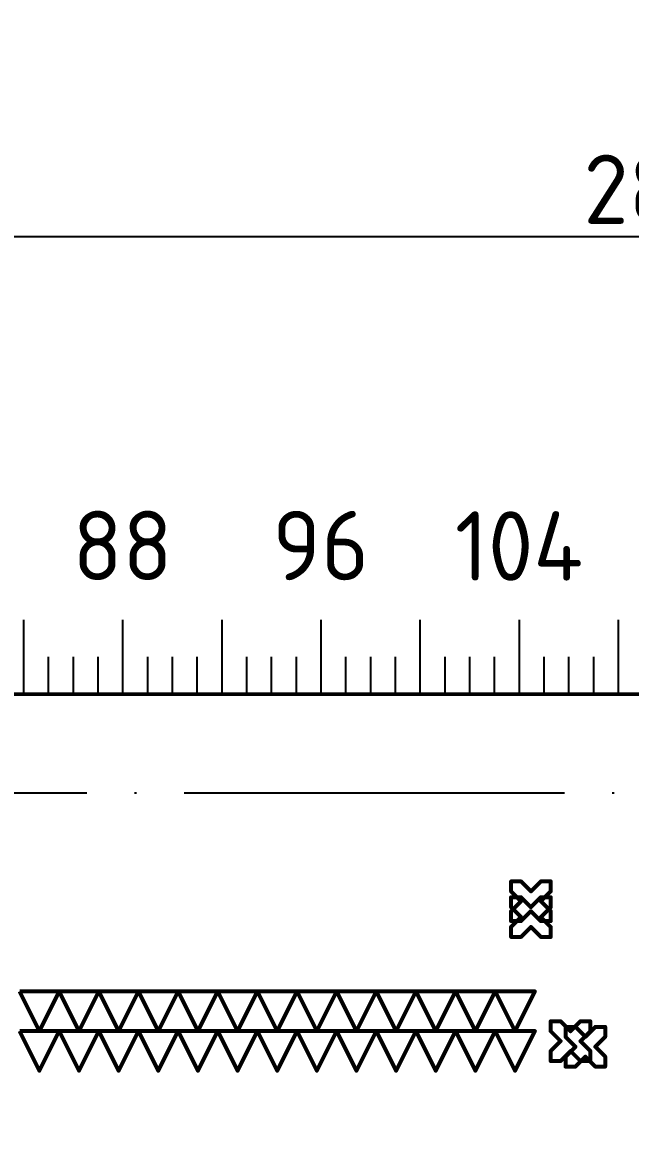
# Model space of a CAD drawing. Header units: millimetres. Extents: x -55 to 2039, y 0 to 512.
# Drawn here: x 199.2 to 229.9, y 322.4 to 379.2 of the extents above; entities that cross this region are included whole.
import ezdxf
from ezdxf import colors
from ezdxf.entities.mleader import LeaderData, LeaderLine
from ezdxf.enums import TextEntityAlignment as Align
from ezdxf.math import Vec2, Vec3

# ---------------------------------------------------------------- set-up
doc = ezdxf.new("R2010")
doc.units = ezdxf.units.MM
doc.linetypes.add('ACAD_ISO04W100', pattern=[30, 24, -3, 0, -3])
doc.linetypes.add('Сплошная', pattern=[0])
for name, color, linetype in [('Drill Drawing', 1, 'Continuous'), ('Виды', 30, 'Continuous'), ('Размеры', 121, 'Continuous')]:
    doc.layers.add(name, color=color, linetype=linetype)
doc.layers.add('текст', color=2, linetype='Continuous', lineweight=30)
doc.styles.add('GOST TYPE B', font='', dxfattribs={"height": 3.5})
doc.styles.get('GOST TYPE B').set_extended_font_data('GOST type B')
doc.dimstyles.new('GOST', dxfattribs={"dimscale": 0, "dimtxt": 3.5, "dimasz": 3.5, "dimexe": 1.25, "dimexo": 0, "dimtad": 1, "dimdec": 3, "dimtxsty": 'GOST TYPE B', "dimcen": 5, "dimadec": 3, "dimazin": 2, "dimtm": 1e-09, "dimtfac": 0.75, "dimtdec": 3, "dimtmove": 1, "dimatfit": 3, "dimfxl": 1, "dimtolj": 1, "dimlwd": 25, "dimlwe": 25, "dimarcsym": 0})

# ---------------------------------------------------------------- blocks, each defined once
blk = doc.blocks.new('Шероховатость')
at = {"lineweight": 50, "transparency": 16777216}
for p, q in [((-32.506, -11.445), (-28.785, -5)), ((-28.785, -5), (-5, -5)), ((-10.278, -11.581), (-7.16, -6.181)), ((-34.366, -8.223), (-32.506, -11.445)), ((-11.836, -8.881), (-10.278, -11.581))]:
    blk.add_line(p, q, dxfattribs=at)
at = {"layer": 'текст', "linetype": 'Continuous', "lineweight": 25, "transparency": 16777216, "insert": (-29.093, -6.142), "char_height": 5, "attachment_point": 1, "style": 'GOST TYPE B'}
blk.add_mtext_dynamic_manual_height_columns('Ra6,3{\\fGOST Type AU|b1|i0|c204|p2;(   )}', width=25.94731, gutter_width=17.5, heights=[0], dxfattribs=at)
blk = doc.blocks.new('_DotSmall')
at = {"color": 0, "linetype": 'ByBlock', "lineweight": 60, "const_width": 0.5}
blk.add_lwpolyline([(-0.0625, 0, 1), (0.0625, 0, 1)], format="xyb", close=True, dxfattribs=at)
blk = doc.blocks.new('*D105')
at = {"layer": 'Defpoints', "color": 0, "linetype": 'Continuous', "lineweight": 50, "transparency": 16777216}
for p in [(374.256, 368.392), (94.256, 345.297), (374.256, 345.297)]:
    blk.add_point(p, dxfattribs=at)
at = {"layer": 'Размеры', "color": 0, "linetype": 'Сплошная', "lineweight": 25, "transparency": 16777216}
for p, q in [((94.256, 356.384), (94.256, 369.642)), ((97.756, 368.392), (370.756, 368.392)), ((94.256, 345.297), (94.256, 349.169))]:
    blk.add_line(p, q, dxfattribs=at)
at = {"layer": 'Размеры', "color": 0, "lineweight": 25, "transparency": 16777216}
for p, q in [((374.256, 356.384), (374.256, 369.642)), ((374.256, 345.297), (374.256, 349.169))]:
    blk.add_line(p, q, dxfattribs=at)
at = {"layer": 'Размеры', "color": 0, "linetype": 'Continuous', "lineweight": 50, "transparency": 16777216}
for points in [[(97.756, 368.975), (97.756, 367.808), (94.256, 368.392)], [(370.756, 368.975), (370.756, 367.808), (374.256, 368.392)]]:
    blk.add_solid(points, dxfattribs=at)
at = {"layer": 'Размеры', "color": 0, "linetype": 'Continuous', "lineweight": 50, "transparency": 16777216, "insert": (234.256, 370.767), "char_height": 3.5, "attachment_point": 5, "style": 'GOST TYPE B'}
blk.add_mtext('\\A1;280h12', dxfattribs=at)
blk = doc.blocks.new('Вид с →')
at = {"linetype": 'Continuous', "lineweight": 25, "transparency": 16777216}
for q in [(28.03, 4.046), (30.858, 4.046)]:
    blk.add_line((29.444, 2.632), q, dxfattribs=at)
blk.add_circle((32.944, 2.632), 3.5, dxfattribs=at)
blk.add_circle((32.944, 2.632), 3.5, dxfattribs=at)
at = {"linetype": 'Continuous', "lineweight": 50, "transparency": 16777216, "style": 'GOST TYPE B'}
blk.add_attdef('ВИД(_:_)', text='', height=7, dxfattribs=at).set_placement((27.226, 3.5), align=Align.MIDDLE_RIGHT)

msp = doc.modelspace()

# ---------------------------------------------------------------- linework, layer by layer
at = {"lineweight": 50}
msp.add_line((94.2556, 345.2965), (374.2556, 345.2965), dxfattribs=at)
at = {"layer": 'Drill Drawing'}
for points in [[(223.8556, 335.3465, 0.2, 0.2, 0), (223.8556, 335.8465, 0.2, 0.2, 0)], [(223.8556, 335.8465, 0.2, 0.2, 0), (224.3556, 335.8465, 0.2, 0.2, 0)], [(224.3556, 335.8465, 0.2, 0.2, 0), (224.8556, 335.3465, 0.2, 0.2, 0)], [(224.8556, 335.3465, 0.2, 0.2, 0), (225.3556, 335.8465, 0.2, 0.2, 0)], [(225.3556, 335.8465, 0.2, 0.2, 0), (225.8556, 335.8465, 0.2, 0.2, 0)], [(225.8556, 335.3465, 0.2, 0.2, 0), (225.8556, 335.8465, 0.2, 0.2, 0)], [(223.8556, 335.3465, 0.2, 0.2, 0), (224.3556, 334.8465, 0.2, 0.2, 0)], [(223.8556, 334.5465, 0.2, 0.2, 0), (223.8556, 335.0465, 0.2, 0.2, 0)], [(223.8556, 335.0465, 0.2, 0.2, 0), (224.3556, 335.0465, 0.2, 0.2, 0)], [(223.8556, 334.3465, 0.2, 0.2, 0), (224.3556, 334.8465, 0.2, 0.2, 0)], [(224.3556, 335.0465, 0.2, 0.2, 0), (224.8556, 334.5465, 0.2, 0.2, 0)], [(224.8556, 334.5465, 0.2, 0.2, 0), (225.3556, 335.0465, 0.2, 0.2, 0)], [(225.3556, 334.8465, 0.2, 0.2, 0), (225.8556, 335.3465, 0.2, 0.2, 0)], [(225.3556, 335.0465, 0.2, 0.2, 0), (225.8556, 335.0465, 0.2, 0.2, 0)], [(225.3556, 334.8465, 0.2, 0.2, 0), (225.8556, 334.3465, 0.2, 0.2, 0)], [(225.8556, 334.5465, 0.2, 0.2, 0), (225.8556, 335.0465, 0.2, 0.2, 0)], [(223.8556, 334.5465, 0.2, 0.2, 0), (224.3556, 334.0465, 0.2, 0.2, 0)], [(223.8556, 333.8465, 0.2, 0.2, 0), (223.8556, 334.3465, 0.2, 0.2, 0)], [(224.3556, 333.8465, 0.2, 0.2, 0), (224.8556, 334.3465, 0.2, 0.2, 0)], [(224.8556, 334.3465, 0.2, 0.2, 0), (225.3556, 333.8465, 0.2, 0.2, 0)], [(225.3556, 334.0465, 0.2, 0.2, 0), (225.8556, 334.5465, 0.2, 0.2, 0)], [(225.8556, 333.8465, 0.2, 0.2, 0), (225.8556, 334.3465, 0.2, 0.2, 0)], [(223.8556, 333.5465, 0.2, 0.2, 0), (224.3556, 334.0465, 0.2, 0.2, 0)], [(223.8556, 333.8465, 0.2, 0.2, 0), (224.3556, 333.8465, 0.2, 0.2, 0)], [(225.3556, 334.0465, 0.2, 0.2, 0), (225.8556, 333.5465, 0.2, 0.2, 0)], [(225.3556, 333.8465, 0.2, 0.2, 0), (225.8556, 333.8465, 0.2, 0.2, 0)], [(223.8556, 333.0465, 0.2, 0.2, 0), (223.8556, 333.5465, 0.2, 0.2, 0)], [(224.3556, 333.0465, 0.2, 0.2, 0), (224.8556, 333.5465, 0.2, 0.2, 0)], [(224.8556, 333.5465, 0.2, 0.2, 0), (225.3556, 333.0465, 0.2, 0.2, 0)], [(225.8556, 333.0465, 0.2, 0.2, 0), (225.8556, 333.5465, 0.2, 0.2, 0)], [(223.8556, 333.0465, 0.2, 0.2, 0), (224.3556, 333.0465, 0.2, 0.2, 0)], [(225.3556, 333.0465, 0.2, 0.2, 0), (225.8556, 333.0465, 0.2, 0.2, 0)], [(199.0556, 330.2965, 0.2, 0.2, 0), (201.0556, 330.2965, 0.2, 0.2, 0)], [(199.0556, 330.2965, 0.2, 0.2, 0), (200.0556, 328.2965, 0.2, 0.2, 0)], [(200.0556, 328.2965, 0.2, 0.2, 0), (201.0556, 330.2965, 0.2, 0.2, 0)], [(201.0556, 330.2965, 0.2, 0.2, 0), (203.0556, 330.2965, 0.2, 0.2, 0)], [(201.0556, 330.2965, 0.2, 0.2, 0), (202.0556, 328.2965, 0.2, 0.2, 0)], [(202.0556, 328.2965, 0.2, 0.2, 0), (203.0556, 330.2965, 0.2, 0.2, 0)], [(203.0556, 330.2965, 0.2, 0.2, 0), (205.0556, 330.2965, 0.2, 0.2, 0)], [(203.0556, 330.2965, 0.2, 0.2, 0), (204.0556, 328.2965, 0.2, 0.2, 0)], [(204.0556, 328.2965, 0.2, 0.2, 0), (205.0556, 330.2965, 0.2, 0.2, 0)], [(205.0556, 330.2965, 0.2, 0.2, 0), (207.0556, 330.2965, 0.2, 0.2, 0)], [(205.0556, 330.2965, 0.2, 0.2, 0), (206.0556, 328.2965, 0.2, 0.2, 0)], [(206.0556, 328.2965, 0.2, 0.2, 0), (207.0556, 330.2965, 0.2, 0.2, 0)], [(207.0556, 330.2965, 0.2, 0.2, 0), (209.0556, 330.2965, 0.2, 0.2, 0)], [(207.0556, 330.2965, 0.2, 0.2, 0), (208.0556, 328.2965, 0.2, 0.2, 0)], [(208.0556, 328.2965, 0.2, 0.2, 0), (209.0556, 330.2965, 0.2, 0.2, 0)], [(209.0556, 330.2965, 0.2, 0.2, 0), (211.0556, 330.2965, 0.2, 0.2, 0)], [(209.0556, 330.2965, 0.2, 0.2, 0), (210.0556, 328.2965, 0.2, 0.2, 0)], [(210.0556, 328.2965, 0.2, 0.2, 0), (211.0556, 330.2965, 0.2, 0.2, 0)], [(211.0556, 330.2965, 0.2, 0.2, 0), (213.0556, 330.2965, 0.2, 0.2, 0)], [(211.0556, 330.2965, 0.2, 0.2, 0), (212.0556, 328.2965, 0.2, 0.2, 0)], [(212.0556, 328.2965, 0.2, 0.2, 0), (213.0556, 330.2965, 0.2, 0.2, 0)], [(213.0556, 330.2965, 0.2, 0.2, 0), (215.0556, 330.2965, 0.2, 0.2, 0)], [(213.0556, 330.2965, 0.2, 0.2, 0), (214.0556, 328.2965, 0.2, 0.2, 0)], [(214.0556, 328.2965, 0.2, 0.2, 0), (215.0556, 330.2965, 0.2, 0.2, 0)], [(215.0556, 330.2965, 0.2, 0.2, 0), (217.0556, 330.2965, 0.2, 0.2, 0)], [(215.0556, 330.2965, 0.2, 0.2, 0), (216.0556, 328.2965, 0.2, 0.2, 0)], [(216.0556, 328.2965, 0.2, 0.2, 0), (217.0556, 330.2965, 0.2, 0.2, 0)], [(217.0556, 330.2965, 0.2, 0.2, 0), (219.0556, 330.2965, 0.2, 0.2, 0)], [(217.0556, 330.2965, 0.2, 0.2, 0), (218.0556, 328.2965, 0.2, 0.2, 0)], [(218.0556, 328.2965, 0.2, 0.2, 0), (219.0556, 330.2965, 0.2, 0.2, 0)], [(219.0556, 330.2965, 0.2, 0.2, 0), (221.0556, 330.2965, 0.2, 0.2, 0)], [(219.0556, 330.2965, 0.2, 0.2, 0), (220.0556, 328.2965, 0.2, 0.2, 0)], [(220.0556, 328.2965, 0.2, 0.2, 0), (221.0556, 330.2965, 0.2, 0.2, 0)], [(221.0556, 330.2965, 0.2, 0.2, 0), (223.0556, 330.2965, 0.2, 0.2, 0)], [(221.0556, 330.2965, 0.2, 0.2, 0), (222.0556, 328.2965, 0.2, 0.2, 0)], [(222.0556, 328.2965, 0.2, 0.2, 0), (223.0556, 330.2965, 0.2, 0.2, 0)], [(223.0556, 330.2965, 0.2, 0.2, 0), (225.0556, 330.2965, 0.2, 0.2, 0)], [(223.0556, 330.2965, 0.2, 0.2, 0), (224.0556, 328.2965, 0.2, 0.2, 0)], [(224.0556, 328.2965, 0.2, 0.2, 0), (225.0556, 330.2965, 0.2, 0.2, 0)], [(225.8556, 328.2873, 0.2, 0.2, 0), (225.8556, 328.7873, 0.2, 0.2, 0)], [(225.8556, 328.7873, 0.2, 0.2, 0), (226.3556, 328.7873, 0.2, 0.2, 0)], [(226.3556, 328.7873, 0.2, 0.2, 0), (226.8556, 328.2873, 0.2, 0.2, 0)], [(226.8556, 328.2873, 0.2, 0.2, 0), (227.3556, 328.7873, 0.2, 0.2, 0)], [(227.3556, 328.7873, 0.2, 0.2, 0), (227.8556, 328.7873, 0.2, 0.2, 0)], [(227.8556, 328.2873, 0.2, 0.2, 0), (227.8556, 328.7873, 0.2, 0.2, 0)], [(199.0556, 328.2965, 0.2, 0.2, 0), (201.0556, 328.2965, 0.2, 0.2, 0)], [(199.0556, 328.2965, 0.2, 0.2, 0), (200.0556, 326.2965, 0.2, 0.2, 0)], [(200.0556, 326.2965, 0.2, 0.2, 0), (201.0556, 328.2965, 0.2, 0.2, 0)], [(201.0556, 328.2965, 0.2, 0.2, 0), (203.0556, 328.2965, 0.2, 0.2, 0)], [(201.0556, 328.2965, 0.2, 0.2, 0), (202.0556, 326.2965, 0.2, 0.2, 0)], [(202.0556, 326.2965, 0.2, 0.2, 0), (203.0556, 328.2965, 0.2, 0.2, 0)], [(203.0556, 328.2965, 0.2, 0.2, 0), (205.0556, 328.2965, 0.2, 0.2, 0)], [(203.0556, 328.2965, 0.2, 0.2, 0), (204.0556, 326.2965, 0.2, 0.2, 0)], [(204.0556, 326.2965, 0.2, 0.2, 0), (205.0556, 328.2965, 0.2, 0.2, 0)], [(205.0556, 328.2965, 0.2, 0.2, 0), (207.0556, 328.2965, 0.2, 0.2, 0)], [(205.0556, 328.2965, 0.2, 0.2, 0), (206.0556, 326.2965, 0.2, 0.2, 0)], [(206.0556, 326.2965, 0.2, 0.2, 0), (207.0556, 328.2965, 0.2, 0.2, 0)], [(207.0556, 328.2965, 0.2, 0.2, 0), (209.0556, 328.2965, 0.2, 0.2, 0)], [(207.0556, 328.2965, 0.2, 0.2, 0), (208.0556, 326.2965, 0.2, 0.2, 0)], [(208.0556, 326.2965, 0.2, 0.2, 0), (209.0556, 328.2965, 0.2, 0.2, 0)], [(209.0556, 328.2965, 0.2, 0.2, 0), (211.0556, 328.2965, 0.2, 0.2, 0)], [(209.0556, 328.2965, 0.2, 0.2, 0), (210.0556, 326.2965, 0.2, 0.2, 0)], [(210.0556, 326.2965, 0.2, 0.2, 0), (211.0556, 328.2965, 0.2, 0.2, 0)], [(211.0556, 328.2965, 0.2, 0.2, 0), (213.0556, 328.2965, 0.2, 0.2, 0)], [(211.0556, 328.2965, 0.2, 0.2, 0), (212.0556, 326.2965, 0.2, 0.2, 0)], [(212.0556, 326.2965, 0.2, 0.2, 0), (213.0556, 328.2965, 0.2, 0.2, 0)], [(213.0556, 328.2965, 0.2, 0.2, 0), (215.0556, 328.2965, 0.2, 0.2, 0)], [(213.0556, 328.2965, 0.2, 0.2, 0), (214.0556, 326.2965, 0.2, 0.2, 0)], [(214.0556, 326.2965, 0.2, 0.2, 0), (215.0556, 328.2965, 0.2, 0.2, 0)], [(215.0556, 328.2965, 0.2, 0.2, 0), (217.0556, 328.2965, 0.2, 0.2, 0)], [(215.0556, 328.2965, 0.2, 0.2, 0), (216.0556, 326.2965, 0.2, 0.2, 0)], [(216.0556, 326.2965, 0.2, 0.2, 0), (217.0556, 328.2965, 0.2, 0.2, 0)], [(217.0556, 328.2965, 0.2, 0.2, 0), (219.0556, 328.2965, 0.2, 0.2, 0)], [(217.0556, 328.2965, 0.2, 0.2, 0), (218.0556, 326.2965, 0.2, 0.2, 0)], [(218.0556, 326.2965, 0.2, 0.2, 0), (219.0556, 328.2965, 0.2, 0.2, 0)], [(219.0556, 328.2965, 0.2, 0.2, 0), (221.0556, 328.2965, 0.2, 0.2, 0)], [(219.0556, 328.2965, 0.2, 0.2, 0), (220.0556, 326.2965, 0.2, 0.2, 0)], [(220.0556, 326.2965, 0.2, 0.2, 0), (221.0556, 328.2965, 0.2, 0.2, 0)], [(221.0556, 328.2965, 0.2, 0.2, 0), (223.0556, 328.2965, 0.2, 0.2, 0)], [(221.0556, 328.2965, 0.2, 0.2, 0), (222.0556, 326.2965, 0.2, 0.2, 0)], [(222.0556, 326.2965, 0.2, 0.2, 0), (223.0556, 328.2965, 0.2, 0.2, 0)], [(223.0556, 328.2965, 0.2, 0.2, 0), (225.0556, 328.2965, 0.2, 0.2, 0)], [(223.0556, 328.2965, 0.2, 0.2, 0), (224.0556, 326.2965, 0.2, 0.2, 0)], [(224.0556, 326.2965, 0.2, 0.2, 0), (225.0556, 328.2965, 0.2, 0.2, 0)], [(225.8556, 328.2873, 0.2, 0.2, 0), (226.3556, 327.7873, 0.2, 0.2, 0)], [(226.6042, 328.0052, 0.2, 0.2, 0), (226.6042, 328.5052, 0.2, 0.2, 0)], [(226.6042, 328.5052, 0.2, 0.2, 0), (227.1042, 328.5052, 0.2, 0.2, 0)], [(226.6042, 328.0052, 0.2, 0.2, 0), (227.1042, 327.5052, 0.2, 0.2, 0)], [(227.1042, 328.5052, 0.2, 0.2, 0), (227.6042, 328.0052, 0.2, 0.2, 0)], [(227.3556, 327.7873, 0.2, 0.2, 0), (227.8556, 328.2873, 0.2, 0.2, 0)], [(227.6042, 328.0052, 0.2, 0.2, 0), (228.1042, 328.5052, 0.2, 0.2, 0)], [(228.1042, 328.5052, 0.2, 0.2, 0), (228.6042, 328.5052, 0.2, 0.2, 0)], [(228.1042, 327.5052, 0.2, 0.2, 0), (228.6042, 328.0052, 0.2, 0.2, 0)], [(228.6042, 328.0052, 0.2, 0.2, 0), (228.6042, 328.5052, 0.2, 0.2, 0)], [(225.8556, 327.2873, 0.2, 0.2, 0), (226.3556, 327.7873, 0.2, 0.2, 0)], [(226.6042, 327.0052, 0.2, 0.2, 0), (227.1042, 327.5052, 0.2, 0.2, 0)], [(227.3556, 327.7873, 0.2, 0.2, 0), (227.8556, 327.2873, 0.2, 0.2, 0)], [(228.1042, 327.5052, 0.2, 0.2, 0), (228.6042, 327.0052, 0.2, 0.2, 0)], [(225.8556, 326.7873, 0.2, 0.2, 0), (225.8556, 327.2873, 0.2, 0.2, 0)], [(226.3556, 326.7873, 0.2, 0.2, 0), (226.8556, 327.2873, 0.2, 0.2, 0)], [(226.6042, 326.5052, 0.2, 0.2, 0), (226.6042, 327.0052, 0.2, 0.2, 0)], [(226.8556, 327.2873, 0.2, 0.2, 0), (227.3556, 326.7873, 0.2, 0.2, 0)], [(227.1042, 326.5052, 0.2, 0.2, 0), (227.6042, 327.0052, 0.2, 0.2, 0)], [(227.6042, 327.0052, 0.2, 0.2, 0), (228.1042, 326.5052, 0.2, 0.2, 0)], [(227.8556, 326.7873, 0.2, 0.2, 0), (227.8556, 327.2873, 0.2, 0.2, 0)], [(228.6042, 326.5052, 0.2, 0.2, 0), (228.6042, 327.0052, 0.2, 0.2, 0)], [(225.8556, 326.7873, 0.2, 0.2, 0), (226.3556, 326.7873, 0.2, 0.2, 0)], [(226.6042, 326.5052, 0.2, 0.2, 0), (227.1042, 326.5052, 0.2, 0.2, 0)], [(227.3556, 326.7873, 0.2, 0.2, 0), (227.8556, 326.7873, 0.2, 0.2, 0)], [(228.1042, 326.5052, 0.2, 0.2, 0), (228.6042, 326.5052, 0.2, 0.2, 0)]]:
    msp.add_lwpolyline(points, format="xyseb", dxfattribs=at)
for points in [[(223.8056, 335.8465, 0.1, 0.1, 1), (223.9056, 335.8465, 0.1, 0.1, 1)], [(223.8056, 335.8465, 0.1, 0.1, 1), (223.9056, 335.8465, 0.1, 0.1, 1)], [(224.3056, 335.8465, 0.1, 0.1, 1), (224.4056, 335.8465, 0.1, 0.1, 1)], [(224.3056, 335.8465, 0.1, 0.1, 1), (224.4056, 335.8465, 0.1, 0.1, 1)], [(225.3056, 335.8465, 0.1, 0.1, 1), (225.4056, 335.8465, 0.1, 0.1, 1)], [(225.3056, 335.8465, 0.1, 0.1, 1), (225.4056, 335.8465, 0.1, 0.1, 1)], [(225.8056, 335.8465, 0.1, 0.1, 1), (225.9056, 335.8465, 0.1, 0.1, 1)], [(225.8056, 335.8465, 0.1, 0.1, 1), (225.9056, 335.8465, 0.1, 0.1, 1)], [(223.8056, 335.3465, 0.1, 0.1, 1), (223.9056, 335.3465, 0.1, 0.1, 1)], [(223.8056, 335.3465, 0.1, 0.1, 1), (223.9056, 335.3465, 0.1, 0.1, 1)], [(223.8056, 335.0465, 0.1, 0.1, 1), (223.9056, 335.0465, 0.1, 0.1, 1)], [(223.8056, 335.0465, 0.1, 0.1, 1), (223.9056, 335.0465, 0.1, 0.1, 1)], [(224.3056, 335.0465, 0.1, 0.1, 1), (224.4056, 335.0465, 0.1, 0.1, 1)], [(224.3056, 335.0465, 0.1, 0.1, 1), (224.4056, 335.0465, 0.1, 0.1, 1)], [(224.3056, 334.8465, 0.1, 0.1, 1), (224.4056, 334.8465, 0.1, 0.1, 1)], [(224.3056, 334.8465, 0.1, 0.1, 1), (224.4056, 334.8465, 0.1, 0.1, 1)], [(224.8056, 335.3465, 0.1, 0.1, 1), (224.9056, 335.3465, 0.1, 0.1, 1)], [(224.8056, 335.3465, 0.1, 0.1, 1), (224.9056, 335.3465, 0.1, 0.1, 1)], [(225.3056, 335.0465, 0.1, 0.1, 1), (225.4056, 335.0465, 0.1, 0.1, 1)], [(225.3056, 335.0465, 0.1, 0.1, 1), (225.4056, 335.0465, 0.1, 0.1, 1)], [(225.3056, 334.8465, 0.1, 0.1, 1), (225.4056, 334.8465, 0.1, 0.1, 1)], [(225.3056, 334.8465, 0.1, 0.1, 1), (225.4056, 334.8465, 0.1, 0.1, 1)], [(225.8056, 335.3465, 0.1, 0.1, 1), (225.9056, 335.3465, 0.1, 0.1, 1)], [(225.8056, 335.3465, 0.1, 0.1, 1), (225.9056, 335.3465, 0.1, 0.1, 1)], [(225.8056, 335.0465, 0.1, 0.1, 1), (225.9056, 335.0465, 0.1, 0.1, 1)], [(225.8056, 335.0465, 0.1, 0.1, 1), (225.9056, 335.0465, 0.1, 0.1, 1)], [(223.8056, 334.5465, 0.1, 0.1, 1), (223.9056, 334.5465, 0.1, 0.1, 1)], [(223.8056, 334.5465, 0.1, 0.1, 1), (223.9056, 334.5465, 0.1, 0.1, 1)], [(223.8056, 334.3465, 0.1, 0.1, 1), (223.9056, 334.3465, 0.1, 0.1, 1)], [(223.8056, 334.3465, 0.1, 0.1, 1), (223.9056, 334.3465, 0.1, 0.1, 1)], [(224.8056, 334.5465, 0.1, 0.1, 1), (224.9056, 334.5465, 0.1, 0.1, 1)], [(224.8056, 334.5465, 0.1, 0.1, 1), (224.9056, 334.5465, 0.1, 0.1, 1)], [(224.8056, 334.3465, 0.1, 0.1, 1), (224.9056, 334.3465, 0.1, 0.1, 1)], [(224.8056, 334.3465, 0.1, 0.1, 1), (224.9056, 334.3465, 0.1, 0.1, 1)], [(225.8056, 334.5465, 0.1, 0.1, 1), (225.9056, 334.5465, 0.1, 0.1, 1)], [(225.8056, 334.5465, 0.1, 0.1, 1), (225.9056, 334.5465, 0.1, 0.1, 1)], [(225.8056, 334.3465, 0.1, 0.1, 1), (225.9056, 334.3465, 0.1, 0.1, 1)], [(225.8056, 334.3465, 0.1, 0.1, 1), (225.9056, 334.3465, 0.1, 0.1, 1)], [(223.8056, 333.8465, 0.1, 0.1, 1), (223.9056, 333.8465, 0.1, 0.1, 1)], [(223.8056, 333.8465, 0.1, 0.1, 1), (223.9056, 333.8465, 0.1, 0.1, 1)], [(224.3056, 334.0465, 0.1, 0.1, 1), (224.4056, 334.0465, 0.1, 0.1, 1)], [(224.3056, 334.0465, 0.1, 0.1, 1), (224.4056, 334.0465, 0.1, 0.1, 1)], [(224.3056, 333.8465, 0.1, 0.1, 1), (224.4056, 333.8465, 0.1, 0.1, 1)], [(224.3056, 333.8465, 0.1, 0.1, 1), (224.4056, 333.8465, 0.1, 0.1, 1)], [(225.3056, 334.0465, 0.1, 0.1, 1), (225.4056, 334.0465, 0.1, 0.1, 1)], [(225.3056, 334.0465, 0.1, 0.1, 1), (225.4056, 334.0465, 0.1, 0.1, 1)], [(225.3056, 333.8465, 0.1, 0.1, 1), (225.4056, 333.8465, 0.1, 0.1, 1)], [(225.3056, 333.8465, 0.1, 0.1, 1), (225.4056, 333.8465, 0.1, 0.1, 1)], [(225.8056, 333.8465, 0.1, 0.1, 1), (225.9056, 333.8465, 0.1, 0.1, 1)], [(225.8056, 333.8465, 0.1, 0.1, 1), (225.9056, 333.8465, 0.1, 0.1, 1)], [(223.8056, 333.5465, 0.1, 0.1, 1), (223.9056, 333.5465, 0.1, 0.1, 1)], [(223.8056, 333.5465, 0.1, 0.1, 1), (223.9056, 333.5465, 0.1, 0.1, 1)], [(224.8056, 333.5465, 0.1, 0.1, 1), (224.9056, 333.5465, 0.1, 0.1, 1)], [(224.8056, 333.5465, 0.1, 0.1, 1), (224.9056, 333.5465, 0.1, 0.1, 1)], [(225.8056, 333.5465, 0.1, 0.1, 1), (225.9056, 333.5465, 0.1, 0.1, 1)], [(225.8056, 333.5465, 0.1, 0.1, 1), (225.9056, 333.5465, 0.1, 0.1, 1)], [(223.8056, 333.0465, 0.1, 0.1, 1), (223.9056, 333.0465, 0.1, 0.1, 1)], [(223.8056, 333.0465, 0.1, 0.1, 1), (223.9056, 333.0465, 0.1, 0.1, 1)], [(224.3056, 333.0465, 0.1, 0.1, 1), (224.4056, 333.0465, 0.1, 0.1, 1)], [(224.3056, 333.0465, 0.1, 0.1, 1), (224.4056, 333.0465, 0.1, 0.1, 1)], [(225.3056, 333.0465, 0.1, 0.1, 1), (225.4056, 333.0465, 0.1, 0.1, 1)], [(225.3056, 333.0465, 0.1, 0.1, 1), (225.4056, 333.0465, 0.1, 0.1, 1)], [(225.8056, 333.0465, 0.1, 0.1, 1), (225.9056, 333.0465, 0.1, 0.1, 1)], [(225.8056, 333.0465, 0.1, 0.1, 1), (225.9056, 333.0465, 0.1, 0.1, 1)], [(201.0056, 330.2965, 0.1, 0.1, 1), (201.1056, 330.2965, 0.1, 0.1, 1)], [(201.0056, 330.2965, 0.1, 0.1, 1), (201.1056, 330.2965, 0.1, 0.1, 1)], [(201.0056, 330.2965, 0.1, 0.1, 1), (201.1056, 330.2965, 0.1, 0.1, 1)], [(201.0056, 330.2965, 0.1, 0.1, 1), (201.1056, 330.2965, 0.1, 0.1, 1)], [(203.0056, 330.2965, 0.1, 0.1, 1), (203.1056, 330.2965, 0.1, 0.1, 1)], [(203.0056, 330.2965, 0.1, 0.1, 1), (203.1056, 330.2965, 0.1, 0.1, 1)], [(203.0056, 330.2965, 0.1, 0.1, 1), (203.1056, 330.2965, 0.1, 0.1, 1)], [(203.0056, 330.2965, 0.1, 0.1, 1), (203.1056, 330.2965, 0.1, 0.1, 1)], [(205.0056, 330.2965, 0.1, 0.1, 1), (205.1056, 330.2965, 0.1, 0.1, 1)], [(205.0056, 330.2965, 0.1, 0.1, 1), (205.1056, 330.2965, 0.1, 0.1, 1)], [(205.0056, 330.2965, 0.1, 0.1, 1), (205.1056, 330.2965, 0.1, 0.1, 1)], [(205.0056, 330.2965, 0.1, 0.1, 1), (205.1056, 330.2965, 0.1, 0.1, 1)], [(207.0056, 330.2965, 0.1, 0.1, 1), (207.1056, 330.2965, 0.1, 0.1, 1)], [(207.0056, 330.2965, 0.1, 0.1, 1), (207.1056, 330.2965, 0.1, 0.1, 1)], [(207.0056, 330.2965, 0.1, 0.1, 1), (207.1056, 330.2965, 0.1, 0.1, 1)], [(207.0056, 330.2965, 0.1, 0.1, 1), (207.1056, 330.2965, 0.1, 0.1, 1)], [(209.0056, 330.2965, 0.1, 0.1, 1), (209.1056, 330.2965, 0.1, 0.1, 1)], [(209.0056, 330.2965, 0.1, 0.1, 1), (209.1056, 330.2965, 0.1, 0.1, 1)], [(209.0056, 330.2965, 0.1, 0.1, 1), (209.1056, 330.2965, 0.1, 0.1, 1)], [(209.0056, 330.2965, 0.1, 0.1, 1), (209.1056, 330.2965, 0.1, 0.1, 1)], [(211.0056, 330.2965, 0.1, 0.1, 1), (211.1056, 330.2965, 0.1, 0.1, 1)], [(211.0056, 330.2965, 0.1, 0.1, 1), (211.1056, 330.2965, 0.1, 0.1, 1)], [(211.0056, 330.2965, 0.1, 0.1, 1), (211.1056, 330.2965, 0.1, 0.1, 1)], [(211.0056, 330.2965, 0.1, 0.1, 1), (211.1056, 330.2965, 0.1, 0.1, 1)], [(213.0056, 330.2965, 0.1, 0.1, 1), (213.1056, 330.2965, 0.1, 0.1, 1)], [(213.0056, 330.2965, 0.1, 0.1, 1), (213.1056, 330.2965, 0.1, 0.1, 1)], [(213.0056, 330.2965, 0.1, 0.1, 1), (213.1056, 330.2965, 0.1, 0.1, 1)], [(213.0056, 330.2965, 0.1, 0.1, 1), (213.1056, 330.2965, 0.1, 0.1, 1)], [(215.0056, 330.2965, 0.1, 0.1, 1), (215.1056, 330.2965, 0.1, 0.1, 1)], [(215.0056, 330.2965, 0.1, 0.1, 1), (215.1056, 330.2965, 0.1, 0.1, 1)], [(215.0056, 330.2965, 0.1, 0.1, 1), (215.1056, 330.2965, 0.1, 0.1, 1)], [(215.0056, 330.2965, 0.1, 0.1, 1), (215.1056, 330.2965, 0.1, 0.1, 1)], [(217.0056, 330.2965, 0.1, 0.1, 1), (217.1056, 330.2965, 0.1, 0.1, 1)], [(217.0056, 330.2965, 0.1, 0.1, 1), (217.1056, 330.2965, 0.1, 0.1, 1)], [(217.0056, 330.2965, 0.1, 0.1, 1), (217.1056, 330.2965, 0.1, 0.1, 1)], [(217.0056, 330.2965, 0.1, 0.1, 1), (217.1056, 330.2965, 0.1, 0.1, 1)], [(219.0056, 330.2965, 0.1, 0.1, 1), (219.1056, 330.2965, 0.1, 0.1, 1)], [(219.0056, 330.2965, 0.1, 0.1, 1), (219.1056, 330.2965, 0.1, 0.1, 1)], [(219.0056, 330.2965, 0.1, 0.1, 1), (219.1056, 330.2965, 0.1, 0.1, 1)], [(219.0056, 330.2965, 0.1, 0.1, 1), (219.1056, 330.2965, 0.1, 0.1, 1)], [(221.0056, 330.2965, 0.1, 0.1, 1), (221.1056, 330.2965, 0.1, 0.1, 1)], [(221.0056, 330.2965, 0.1, 0.1, 1), (221.1056, 330.2965, 0.1, 0.1, 1)], [(221.0056, 330.2965, 0.1, 0.1, 1), (221.1056, 330.2965, 0.1, 0.1, 1)], [(221.0056, 330.2965, 0.1, 0.1, 1), (221.1056, 330.2965, 0.1, 0.1, 1)], [(223.0056, 330.2965, 0.1, 0.1, 1), (223.1056, 330.2965, 0.1, 0.1, 1)], [(223.0056, 330.2965, 0.1, 0.1, 1), (223.1056, 330.2965, 0.1, 0.1, 1)], [(223.0056, 330.2965, 0.1, 0.1, 1), (223.1056, 330.2965, 0.1, 0.1, 1)], [(223.0056, 330.2965, 0.1, 0.1, 1), (223.1056, 330.2965, 0.1, 0.1, 1)], [(225.0056, 330.2965, 0.1, 0.1, 1), (225.1056, 330.2965, 0.1, 0.1, 1)], [(225.0056, 330.2965, 0.1, 0.1, 1), (225.1056, 330.2965, 0.1, 0.1, 1)], [(225.8056, 328.7873, 0.1, 0.1, 1), (225.9056, 328.7873, 0.1, 0.1, 1)], [(225.8056, 328.7873, 0.1, 0.1, 1), (225.9056, 328.7873, 0.1, 0.1, 1)], [(226.3056, 328.7873, 0.1, 0.1, 1), (226.4056, 328.7873, 0.1, 0.1, 1)], [(226.3056, 328.7873, 0.1, 0.1, 1), (226.4056, 328.7873, 0.1, 0.1, 1)], [(227.3056, 328.7873, 0.1, 0.1, 1), (227.4056, 328.7873, 0.1, 0.1, 1)], [(227.3056, 328.7873, 0.1, 0.1, 1), (227.4056, 328.7873, 0.1, 0.1, 1)], [(227.8056, 328.7873, 0.1, 0.1, 1), (227.9056, 328.7873, 0.1, 0.1, 1)], [(227.8056, 328.7873, 0.1, 0.1, 1), (227.9056, 328.7873, 0.1, 0.1, 1)], [(200.0056, 328.2965, 0.1, 0.1, 1), (200.1056, 328.2965, 0.1, 0.1, 1)], [(200.0056, 328.2965, 0.1, 0.1, 1), (200.1056, 328.2965, 0.1, 0.1, 1)], [(201.0056, 328.2965, 0.1, 0.1, 1), (201.1056, 328.2965, 0.1, 0.1, 1)], [(201.0056, 328.2965, 0.1, 0.1, 1), (201.1056, 328.2965, 0.1, 0.1, 1)], [(201.0056, 328.2965, 0.1, 0.1, 1), (201.1056, 328.2965, 0.1, 0.1, 1)], [(201.0056, 328.2965, 0.1, 0.1, 1), (201.1056, 328.2965, 0.1, 0.1, 1)], [(202.0056, 328.2965, 0.1, 0.1, 1), (202.1056, 328.2965, 0.1, 0.1, 1)], [(202.0056, 328.2965, 0.1, 0.1, 1), (202.1056, 328.2965, 0.1, 0.1, 1)], [(203.0056, 328.2965, 0.1, 0.1, 1), (203.1056, 328.2965, 0.1, 0.1, 1)], [(203.0056, 328.2965, 0.1, 0.1, 1), (203.1056, 328.2965, 0.1, 0.1, 1)], [(203.0056, 328.2965, 0.1, 0.1, 1), (203.1056, 328.2965, 0.1, 0.1, 1)], [(203.0056, 328.2965, 0.1, 0.1, 1), (203.1056, 328.2965, 0.1, 0.1, 1)], [(204.0056, 328.2965, 0.1, 0.1, 1), (204.1056, 328.2965, 0.1, 0.1, 1)], [(204.0056, 328.2965, 0.1, 0.1, 1), (204.1056, 328.2965, 0.1, 0.1, 1)], [(205.0056, 328.2965, 0.1, 0.1, 1), (205.1056, 328.2965, 0.1, 0.1, 1)], [(205.0056, 328.2965, 0.1, 0.1, 1), (205.1056, 328.2965, 0.1, 0.1, 1)], [(205.0056, 328.2965, 0.1, 0.1, 1), (205.1056, 328.2965, 0.1, 0.1, 1)], [(205.0056, 328.2965, 0.1, 0.1, 1), (205.1056, 328.2965, 0.1, 0.1, 1)], [(206.0056, 328.2965, 0.1, 0.1, 1), (206.1056, 328.2965, 0.1, 0.1, 1)], [(206.0056, 328.2965, 0.1, 0.1, 1), (206.1056, 328.2965, 0.1, 0.1, 1)], [(207.0056, 328.2965, 0.1, 0.1, 1), (207.1056, 328.2965, 0.1, 0.1, 1)], [(207.0056, 328.2965, 0.1, 0.1, 1), (207.1056, 328.2965, 0.1, 0.1, 1)], [(207.0056, 328.2965, 0.1, 0.1, 1), (207.1056, 328.2965, 0.1, 0.1, 1)], [(207.0056, 328.2965, 0.1, 0.1, 1), (207.1056, 328.2965, 0.1, 0.1, 1)], [(208.0056, 328.2965, 0.1, 0.1, 1), (208.1056, 328.2965, 0.1, 0.1, 1)], [(208.0056, 328.2965, 0.1, 0.1, 1), (208.1056, 328.2965, 0.1, 0.1, 1)], [(209.0056, 328.2965, 0.1, 0.1, 1), (209.1056, 328.2965, 0.1, 0.1, 1)], [(209.0056, 328.2965, 0.1, 0.1, 1), (209.1056, 328.2965, 0.1, 0.1, 1)], [(209.0056, 328.2965, 0.1, 0.1, 1), (209.1056, 328.2965, 0.1, 0.1, 1)], [(209.0056, 328.2965, 0.1, 0.1, 1), (209.1056, 328.2965, 0.1, 0.1, 1)], [(210.0056, 328.2965, 0.1, 0.1, 1), (210.1056, 328.2965, 0.1, 0.1, 1)], [(210.0056, 328.2965, 0.1, 0.1, 1), (210.1056, 328.2965, 0.1, 0.1, 1)], [(211.0056, 328.2965, 0.1, 0.1, 1), (211.1056, 328.2965, 0.1, 0.1, 1)], [(211.0056, 328.2965, 0.1, 0.1, 1), (211.1056, 328.2965, 0.1, 0.1, 1)], [(211.0056, 328.2965, 0.1, 0.1, 1), (211.1056, 328.2965, 0.1, 0.1, 1)], [(211.0056, 328.2965, 0.1, 0.1, 1), (211.1056, 328.2965, 0.1, 0.1, 1)], [(212.0056, 328.2965, 0.1, 0.1, 1), (212.1056, 328.2965, 0.1, 0.1, 1)], [(212.0056, 328.2965, 0.1, 0.1, 1), (212.1056, 328.2965, 0.1, 0.1, 1)], [(213.0056, 328.2965, 0.1, 0.1, 1), (213.1056, 328.2965, 0.1, 0.1, 1)], [(213.0056, 328.2965, 0.1, 0.1, 1), (213.1056, 328.2965, 0.1, 0.1, 1)], [(213.0056, 328.2965, 0.1, 0.1, 1), (213.1056, 328.2965, 0.1, 0.1, 1)], [(213.0056, 328.2965, 0.1, 0.1, 1), (213.1056, 328.2965, 0.1, 0.1, 1)], [(214.0056, 328.2965, 0.1, 0.1, 1), (214.1056, 328.2965, 0.1, 0.1, 1)], [(214.0056, 328.2965, 0.1, 0.1, 1), (214.1056, 328.2965, 0.1, 0.1, 1)], [(215.0056, 328.2965, 0.1, 0.1, 1), (215.1056, 328.2965, 0.1, 0.1, 1)], [(215.0056, 328.2965, 0.1, 0.1, 1), (215.1056, 328.2965, 0.1, 0.1, 1)], [(215.0056, 328.2965, 0.1, 0.1, 1), (215.1056, 328.2965, 0.1, 0.1, 1)], [(215.0056, 328.2965, 0.1, 0.1, 1), (215.1056, 328.2965, 0.1, 0.1, 1)], [(216.0056, 328.2965, 0.1, 0.1, 1), (216.1056, 328.2965, 0.1, 0.1, 1)], [(216.0056, 328.2965, 0.1, 0.1, 1), (216.1056, 328.2965, 0.1, 0.1, 1)], [(217.0056, 328.2965, 0.1, 0.1, 1), (217.1056, 328.2965, 0.1, 0.1, 1)], [(217.0056, 328.2965, 0.1, 0.1, 1), (217.1056, 328.2965, 0.1, 0.1, 1)], [(217.0056, 328.2965, 0.1, 0.1, 1), (217.1056, 328.2965, 0.1, 0.1, 1)], [(217.0056, 328.2965, 0.1, 0.1, 1), (217.1056, 328.2965, 0.1, 0.1, 1)], [(218.0056, 328.2965, 0.1, 0.1, 1), (218.1056, 328.2965, 0.1, 0.1, 1)], [(218.0056, 328.2965, 0.1, 0.1, 1), (218.1056, 328.2965, 0.1, 0.1, 1)], [(219.0056, 328.2965, 0.1, 0.1, 1), (219.1056, 328.2965, 0.1, 0.1, 1)], [(219.0056, 328.2965, 0.1, 0.1, 1), (219.1056, 328.2965, 0.1, 0.1, 1)], [(219.0056, 328.2965, 0.1, 0.1, 1), (219.1056, 328.2965, 0.1, 0.1, 1)], [(219.0056, 328.2965, 0.1, 0.1, 1), (219.1056, 328.2965, 0.1, 0.1, 1)], [(220.0056, 328.2965, 0.1, 0.1, 1), (220.1056, 328.2965, 0.1, 0.1, 1)], [(220.0056, 328.2965, 0.1, 0.1, 1), (220.1056, 328.2965, 0.1, 0.1, 1)], [(221.0056, 328.2965, 0.1, 0.1, 1), (221.1056, 328.2965, 0.1, 0.1, 1)], [(221.0056, 328.2965, 0.1, 0.1, 1), (221.1056, 328.2965, 0.1, 0.1, 1)], [(221.0056, 328.2965, 0.1, 0.1, 1), (221.1056, 328.2965, 0.1, 0.1, 1)], [(221.0056, 328.2965, 0.1, 0.1, 1), (221.1056, 328.2965, 0.1, 0.1, 1)], [(222.0056, 328.2965, 0.1, 0.1, 1), (222.1056, 328.2965, 0.1, 0.1, 1)], [(222.0056, 328.2965, 0.1, 0.1, 1), (222.1056, 328.2965, 0.1, 0.1, 1)], [(223.0056, 328.2965, 0.1, 0.1, 1), (223.1056, 328.2965, 0.1, 0.1, 1)], [(223.0056, 328.2965, 0.1, 0.1, 1), (223.1056, 328.2965, 0.1, 0.1, 1)], [(223.0056, 328.2965, 0.1, 0.1, 1), (223.1056, 328.2965, 0.1, 0.1, 1)], [(223.0056, 328.2965, 0.1, 0.1, 1), (223.1056, 328.2965, 0.1, 0.1, 1)], [(224.0056, 328.2965, 0.1, 0.1, 1), (224.1056, 328.2965, 0.1, 0.1, 1)], [(224.0056, 328.2965, 0.1, 0.1, 1), (224.1056, 328.2965, 0.1, 0.1, 1)], [(225.0056, 328.2965, 0.1, 0.1, 1), (225.1056, 328.2965, 0.1, 0.1, 1)], [(225.0056, 328.2965, 0.1, 0.1, 1), (225.1056, 328.2965, 0.1, 0.1, 1)], [(225.8056, 328.2873, 0.1, 0.1, 1), (225.9056, 328.2873, 0.1, 0.1, 1)], [(225.8056, 328.2873, 0.1, 0.1, 1), (225.9056, 328.2873, 0.1, 0.1, 1)], [(226.5542, 328.5052, 0.1, 0.1, 1), (226.6542, 328.5052, 0.1, 0.1, 1)], [(226.5542, 328.5052, 0.1, 0.1, 1), (226.6542, 328.5052, 0.1, 0.1, 1)], [(226.5542, 328.0052, 0.1, 0.1, 1), (226.6542, 328.0052, 0.1, 0.1, 1)], [(226.5542, 328.0052, 0.1, 0.1, 1), (226.6542, 328.0052, 0.1, 0.1, 1)], [(226.8056, 328.2873, 0.1, 0.1, 1), (226.9056, 328.2873, 0.1, 0.1, 1)], [(226.8056, 328.2873, 0.1, 0.1, 1), (226.9056, 328.2873, 0.1, 0.1, 1)], [(227.0542, 328.5052, 0.1, 0.1, 1), (227.1542, 328.5052, 0.1, 0.1, 1)], [(227.0542, 328.5052, 0.1, 0.1, 1), (227.1542, 328.5052, 0.1, 0.1, 1)], [(227.5542, 328.0052, 0.1, 0.1, 1), (227.6542, 328.0052, 0.1, 0.1, 1)], [(227.5542, 328.0052, 0.1, 0.1, 1), (227.6542, 328.0052, 0.1, 0.1, 1)], [(227.8056, 328.2873, 0.1, 0.1, 1), (227.9056, 328.2873, 0.1, 0.1, 1)], [(227.8056, 328.2873, 0.1, 0.1, 1), (227.9056, 328.2873, 0.1, 0.1, 1)], [(228.0542, 328.5052, 0.1, 0.1, 1), (228.1542, 328.5052, 0.1, 0.1, 1)], [(228.0542, 328.5052, 0.1, 0.1, 1), (228.1542, 328.5052, 0.1, 0.1, 1)], [(228.5542, 328.5052, 0.1, 0.1, 1), (228.6542, 328.5052, 0.1, 0.1, 1)], [(228.5542, 328.5052, 0.1, 0.1, 1), (228.6542, 328.5052, 0.1, 0.1, 1)], [(228.5542, 328.0052, 0.1, 0.1, 1), (228.6542, 328.0052, 0.1, 0.1, 1)], [(228.5542, 328.0052, 0.1, 0.1, 1), (228.6542, 328.0052, 0.1, 0.1, 1)], [(226.3056, 327.7873, 0.1, 0.1, 1), (226.4056, 327.7873, 0.1, 0.1, 1)], [(226.3056, 327.7873, 0.1, 0.1, 1), (226.4056, 327.7873, 0.1, 0.1, 1)], [(227.0542, 327.5052, 0.1, 0.1, 1), (227.1542, 327.5052, 0.1, 0.1, 1)], [(227.0542, 327.5052, 0.1, 0.1, 1), (227.1542, 327.5052, 0.1, 0.1, 1)], [(227.3056, 327.7873, 0.1, 0.1, 1), (227.4056, 327.7873, 0.1, 0.1, 1)], [(227.3056, 327.7873, 0.1, 0.1, 1), (227.4056, 327.7873, 0.1, 0.1, 1)], [(228.0542, 327.5052, 0.1, 0.1, 1), (228.1542, 327.5052, 0.1, 0.1, 1)], [(228.0542, 327.5052, 0.1, 0.1, 1), (228.1542, 327.5052, 0.1, 0.1, 1)], [(225.8056, 327.2873, 0.1, 0.1, 1), (225.9056, 327.2873, 0.1, 0.1, 1)], [(225.8056, 327.2873, 0.1, 0.1, 1), (225.9056, 327.2873, 0.1, 0.1, 1)], [(226.5542, 327.0052, 0.1, 0.1, 1), (226.6542, 327.0052, 0.1, 0.1, 1)], [(226.5542, 327.0052, 0.1, 0.1, 1), (226.6542, 327.0052, 0.1, 0.1, 1)], [(226.8056, 327.2873, 0.1, 0.1, 1), (226.9056, 327.2873, 0.1, 0.1, 1)], [(226.8056, 327.2873, 0.1, 0.1, 1), (226.9056, 327.2873, 0.1, 0.1, 1)], [(227.5542, 327.0052, 0.1, 0.1, 1), (227.6542, 327.0052, 0.1, 0.1, 1)], [(227.5542, 327.0052, 0.1, 0.1, 1), (227.6542, 327.0052, 0.1, 0.1, 1)], [(227.8056, 327.2873, 0.1, 0.1, 1), (227.9056, 327.2873, 0.1, 0.1, 1)], [(227.8056, 327.2873, 0.1, 0.1, 1), (227.9056, 327.2873, 0.1, 0.1, 1)], [(228.5542, 327.0052, 0.1, 0.1, 1), (228.6542, 327.0052, 0.1, 0.1, 1)], [(228.5542, 327.0052, 0.1, 0.1, 1), (228.6542, 327.0052, 0.1, 0.1, 1)], [(200.0056, 326.2965, 0.1, 0.1, 1), (200.1056, 326.2965, 0.1, 0.1, 1)], [(200.0056, 326.2965, 0.1, 0.1, 1), (200.1056, 326.2965, 0.1, 0.1, 1)], [(202.0056, 326.2965, 0.1, 0.1, 1), (202.1056, 326.2965, 0.1, 0.1, 1)], [(202.0056, 326.2965, 0.1, 0.1, 1), (202.1056, 326.2965, 0.1, 0.1, 1)], [(204.0056, 326.2965, 0.1, 0.1, 1), (204.1056, 326.2965, 0.1, 0.1, 1)], [(204.0056, 326.2965, 0.1, 0.1, 1), (204.1056, 326.2965, 0.1, 0.1, 1)], [(206.0056, 326.2965, 0.1, 0.1, 1), (206.1056, 326.2965, 0.1, 0.1, 1)], [(206.0056, 326.2965, 0.1, 0.1, 1), (206.1056, 326.2965, 0.1, 0.1, 1)], [(208.0056, 326.2965, 0.1, 0.1, 1), (208.1056, 326.2965, 0.1, 0.1, 1)], [(208.0056, 326.2965, 0.1, 0.1, 1), (208.1056, 326.2965, 0.1, 0.1, 1)], [(210.0056, 326.2965, 0.1, 0.1, 1), (210.1056, 326.2965, 0.1, 0.1, 1)], [(210.0056, 326.2965, 0.1, 0.1, 1), (210.1056, 326.2965, 0.1, 0.1, 1)], [(212.0056, 326.2965, 0.1, 0.1, 1), (212.1056, 326.2965, 0.1, 0.1, 1)], [(212.0056, 326.2965, 0.1, 0.1, 1), (212.1056, 326.2965, 0.1, 0.1, 1)], [(214.0056, 326.2965, 0.1, 0.1, 1), (214.1056, 326.2965, 0.1, 0.1, 1)], [(214.0056, 326.2965, 0.1, 0.1, 1), (214.1056, 326.2965, 0.1, 0.1, 1)], [(216.0056, 326.2965, 0.1, 0.1, 1), (216.1056, 326.2965, 0.1, 0.1, 1)], [(216.0056, 326.2965, 0.1, 0.1, 1), (216.1056, 326.2965, 0.1, 0.1, 1)], [(218.0056, 326.2965, 0.1, 0.1, 1), (218.1056, 326.2965, 0.1, 0.1, 1)], [(218.0056, 326.2965, 0.1, 0.1, 1), (218.1056, 326.2965, 0.1, 0.1, 1)], [(220.0056, 326.2965, 0.1, 0.1, 1), (220.1056, 326.2965, 0.1, 0.1, 1)], [(220.0056, 326.2965, 0.1, 0.1, 1), (220.1056, 326.2965, 0.1, 0.1, 1)], [(222.0056, 326.2965, 0.1, 0.1, 1), (222.1056, 326.2965, 0.1, 0.1, 1)], [(222.0056, 326.2965, 0.1, 0.1, 1), (222.1056, 326.2965, 0.1, 0.1, 1)], [(224.0056, 326.2965, 0.1, 0.1, 1), (224.1056, 326.2965, 0.1, 0.1, 1)], [(224.0056, 326.2965, 0.1, 0.1, 1), (224.1056, 326.2965, 0.1, 0.1, 1)], [(225.8056, 326.7873, 0.1, 0.1, 1), (225.9056, 326.7873, 0.1, 0.1, 1)], [(225.8056, 326.7873, 0.1, 0.1, 1), (225.9056, 326.7873, 0.1, 0.1, 1)], [(226.3056, 326.7873, 0.1, 0.1, 1), (226.4056, 326.7873, 0.1, 0.1, 1)], [(226.3056, 326.7873, 0.1, 0.1, 1), (226.4056, 326.7873, 0.1, 0.1, 1)], [(226.5542, 326.5052, 0.1, 0.1, 1), (226.6542, 326.5052, 0.1, 0.1, 1)], [(226.5542, 326.5052, 0.1, 0.1, 1), (226.6542, 326.5052, 0.1, 0.1, 1)], [(227.0542, 326.5052, 0.1, 0.1, 1), (227.1542, 326.5052, 0.1, 0.1, 1)], [(227.0542, 326.5052, 0.1, 0.1, 1), (227.1542, 326.5052, 0.1, 0.1, 1)], [(227.3056, 326.7873, 0.1, 0.1, 1), (227.4056, 326.7873, 0.1, 0.1, 1)], [(227.3056, 326.7873, 0.1, 0.1, 1), (227.4056, 326.7873, 0.1, 0.1, 1)], [(227.8056, 326.7873, 0.1, 0.1, 1), (227.9056, 326.7873, 0.1, 0.1, 1)], [(227.8056, 326.7873, 0.1, 0.1, 1), (227.9056, 326.7873, 0.1, 0.1, 1)], [(228.0542, 326.5052, 0.1, 0.1, 1), (228.1542, 326.5052, 0.1, 0.1, 1)], [(228.0542, 326.5052, 0.1, 0.1, 1), (228.1542, 326.5052, 0.1, 0.1, 1)], [(228.5542, 326.5052, 0.1, 0.1, 1), (228.6542, 326.5052, 0.1, 0.1, 1)], [(228.5542, 326.5052, 0.1, 0.1, 1), (228.6542, 326.5052, 0.1, 0.1, 1)]]:
    msp.add_lwpolyline(points, format="xyseb", close=True, dxfattribs=at)
at = {"layer": 'Размеры', "linetype": 'ACAD_ISO04W100', "lineweight": 25, "ltscale": 0.8}
msp.add_line((347.0568, 340.2965), (97.1341, 340.2965), dxfattribs=at)
at = {"layer": 'текст', "lineweight": 25}
for p, q in [((199.2556, 349.0465), (199.2556, 345.2965)), ((204.2556, 349.0465), (204.2556, 345.2965)), ((209.2556, 349.0465), (209.2556, 345.2965)), ((214.2556, 349.0465), (214.2556, 345.2965)), ((219.2556, 349.0465), (219.2556, 345.2965)), ((224.2556, 349.0465), (224.2556, 345.2965)), ((229.2556, 349.0465), (229.2556, 345.2965)), ((200.5056, 347.1715), (200.5056, 345.2965)), ((201.7556, 347.1715), (201.7556, 345.2965)), ((203.0056, 347.1715), (203.0056, 345.2965)), ((205.5056, 347.1715), (205.5056, 345.2965)), ((206.7556, 347.1715), (206.7556, 345.2965)), ((208.0056, 347.1715), (208.0056, 345.2965)), ((210.5056, 347.1715), (210.5056, 345.2965)), ((211.7556, 347.1715), (211.7556, 345.2965)), ((213.0056, 347.1715), (213.0056, 345.2965)), ((215.5056, 347.1715), (215.5056, 345.2965)), ((216.7556, 347.1715), (216.7556, 345.2965)), ((218.0056, 347.1715), (218.0056, 345.2965)), ((220.5056, 347.1715), (220.5056, 345.2965)), ((221.7556, 347.1715), (221.7556, 345.2965)), ((223.0056, 347.1715), (223.0056, 345.2965)), ((225.5056, 347.1715), (225.5056, 345.2965)), ((226.7556, 347.1715), (226.7556, 345.2965)), ((228.0056, 347.1715), (228.0056, 345.2965))]:
    msp.add_line(p, q, dxfattribs=at)

# ---------------------------------------------------------------- texts
at = {"layer": 'текст', "lineweight": 35, "style": 'GOST TYPE B'}
for s, p in [('88', (204.2556, 354.5437)), ('96', (214.2556, 354.5437)), ('104', (224.2556, 354.519))]:
    msp.add_text(s, height=3.5, dxfattribs=at).set_placement(p, align=Align.TOP_CENTER)

# ---------------------------------------------------------------- dimensions: what is measured, and where the dimension line sits
at = {"layer": 'Размеры', "linetype": 'Continuous', "lineweight": 50}
dim = msp.add_linear_dim(base=(374.2556, 368.3915), p1=(94.2556, 345.2965), p2=(374.2556, 345.2965), text='<>h12', dimstyle='GOST', override={"dimscale": 1}, dxfattribs=at)
dim.commit()
dim.dimension.update_dxf_attribs({"geometry": '*D105', "text_midpoint": (234.2556, 370.7665)})

# ---------------------------------------------------------------- leaders
at = {"linetype": 'Continuous', "lineweight": 25}
ml = msp.add_multileader_block('Standard', dxfattribs=at)
ml.set_content('Шероховатость', color=256)
ml.set_leader_properties(linetype='Сплошная', lineweight=25)
ml.set_arrow_properties(name='DOTSMALL')
ml.build(insert=Vec2(0, 0))
ml.multileader.update_dxf_attribs({"leader_type": 0, "has_dogleg": 0, "text_left_attachment_type": 6, "text_right_attachment_type": 6, "dogleg_length": 0.3, "arrow_head_size": 1, "block_connection_type": 1})
ctx = ml.context
ctx.base_point, ctx.char_height, ctx.arrow_head_size, ctx.landing_gap_size, ctx.plane_origin = Vec3(608.1585, 432.5126), 3.5, 1, 1, Vec3(608.1585, 432.5126)
ctx.left_attachment, ctx.right_attachment, ctx.attachment_type = 6, 6, 1
notes = []
notes.append((ctx, [(0, (0, 0, 0), (0, 0), (1, 0), 1, [])]))
ctx.block.insert = Vec3(608.1585, 432.5126)
at = {"layer": 'Виды', "linetype": 'Continuous', "lineweight": 25}
ml = msp.add_multileader_block('Standard', dxfattribs=at)
ml.set_content('Вид с →', color=256)
ml.set_attribute('ВИД(_:_)', 'А(2:1)', width=0)
ml.set_leader_properties(linetype='Сплошная', lineweight=25)
ml.set_arrow_properties(name='DOTSMALL')
ml.build(insert=Vec2(0, 0))
ml.multileader.update_dxf_attribs({"leader_type": 0, "has_dogleg": 0, "text_left_attachment_type": 6, "text_right_attachment_type": 6, "dogleg_length": 0.3, "arrow_head_size": 1, "block_connection_type": 1})
ctx = ml.context
ctx.base_point, ctx.char_height, ctx.arrow_head_size, ctx.landing_gap_size, ctx.plane_origin = Vec3(1329.0713, 395.8731), 3.5, 1, 1, Vec3(1329.0713, 395.8731)
ctx.left_attachment, ctx.right_attachment, ctx.attachment_type = 6, 6, 1
notes.append((ctx, [(0, (0, 0, 0), (0, 0), (1, 0), 1, [])]))
ctx.block.insert = Vec3(1329.0713, 395.8731)
for ctx, leaders in notes:
    for number, flags, end, landing, length, lines in leaders:
        leader = LeaderData()
        leader.index, (leader.has_last_leader_line, leader.has_dogleg_vector, leader.attachment_direction) = number, flags
        leader.last_leader_point, leader.dogleg_vector, leader.dogleg_length = Vec3(end), Vec3(landing), length
        for number, points, colour, breaks in lines:
            line = LeaderLine()
            line.index, line.vertices, line.color, line.breaks = number, Vec3.list(points), colors.encode_raw_color(colour), breaks
            leader.lines.append(line)
        ctx.leaders.append(leader)

doc.saveas('drawing.dxf')
